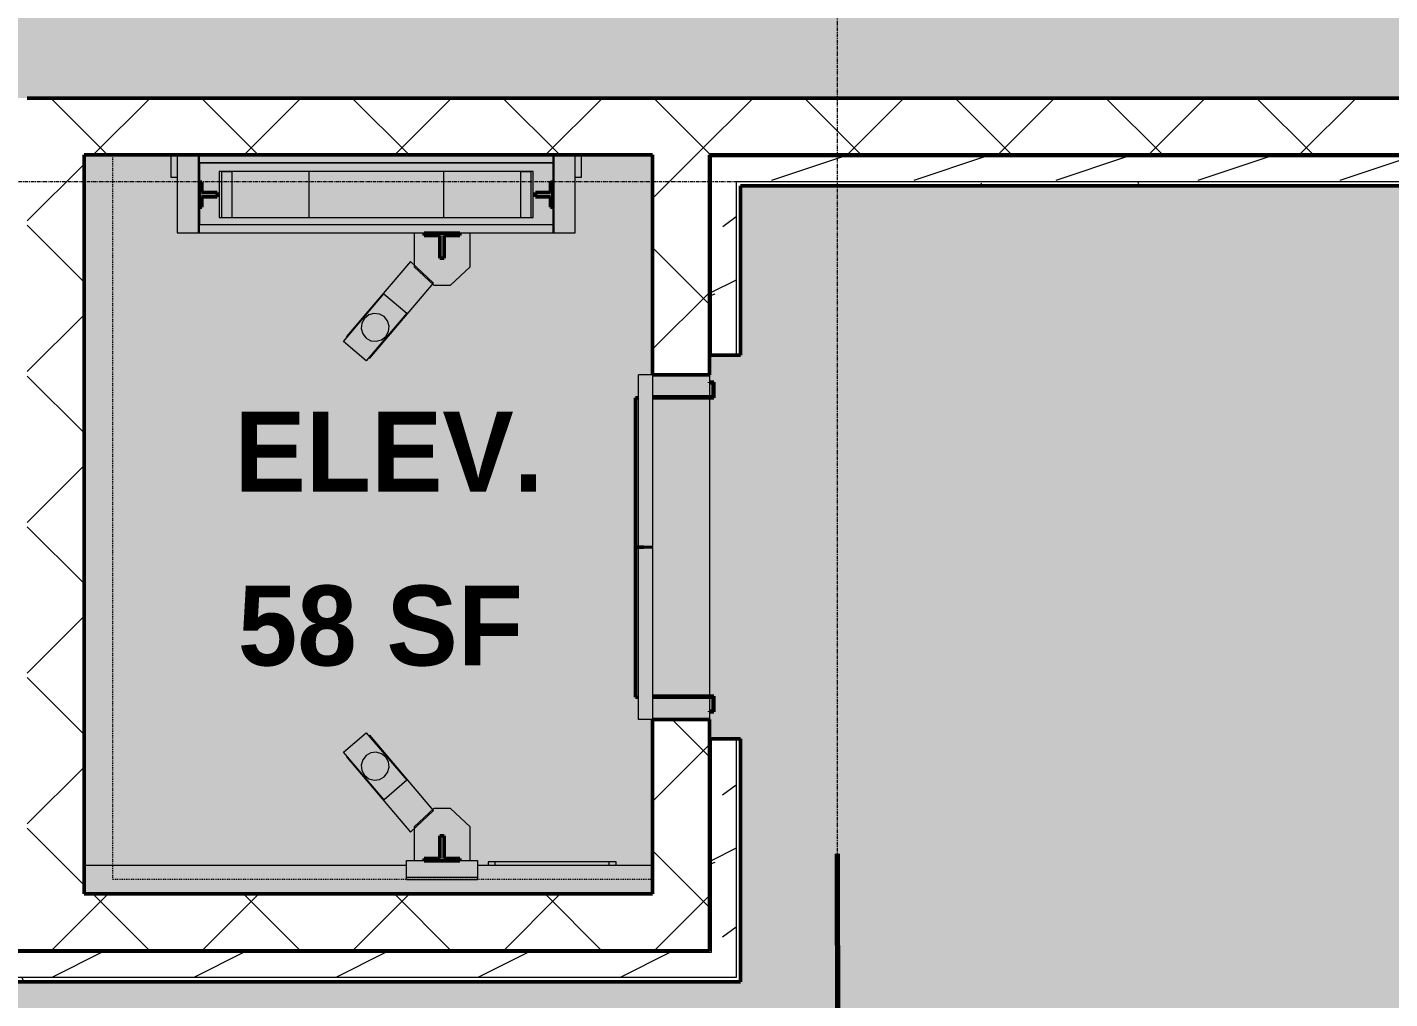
# Model space of a CAD drawing. Header units: inches. Extents: x -4294 to -464, y 9706 to 12475.
# Drawn here: x -3595.3 to -3403.6, y 11420.2 to 11556.9 of the extents above; entities that cross this region are included whole.
import ezdxf

# ---------------------------------------------------------------- set-up
doc = ezdxf.new("R2010")
doc.units = ezdxf.units.IN
doc.header["$MEASUREMENT"] = 0
doc.linetypes.add('Dash', pattern=[0.25, 0.125, -0.125])
doc.linetypes.add('Grid Line 1_2_', pattern=[0.875, 0.5, -0.125, 0.125, -0.125])
for name, color, linetype, lineweight in [('0-1', 7, 'Continuous', 5), ('0-3', 90, 'Continuous', 13), ('A-ANNO-DIMS', 211, 'Continuous', 9), ('A-ANNO-DIMS-120', 211, 'Continuous', 9), ('A-AREA', 32, 'Continuous', 70), ('A-AREA-IDEN', 2, 'Continuous', 9), ('A-FLOR-4', 90, 'Continuous', 13), ('A-GENM-1', 8, 'Continuous', 9), ('A-GENM-2', 7, 'Continuous', 9), ('A-GENM-3', 250, 'Continuous', 50), ('A-GENM-HDLN-1', 7, 'Dash', 9), ('A-WALL', 113, 'Continuous', 13), ('A-WALL-10', 113, 'Continuous', 50), ('A-WALL-3', 250, 'Continuous', 50), ('A-WALL-4', 90, 'Continuous', 13), ('A-WALL-8', 254, 'Continuous', 5), ('A-WALL-9', 113, 'Continuous', 5), ('A-WALL-PATT-4', 251, 'Continuous', 9), ('A-WALL-PATT-5', 111, 'Continuous', 9), ('G-IMPT', 8, 'Continuous', 9), ('G-IMPT-1', 1, 'Continuous', 9), ('Q-SPCQ-1', 7, 'Continuous', 9), ('Q-SPCQ-3', 37, 'Continuous', 9), ('S-GRID-1', 1, 'Grid Line 1_2_', 9)]:
    doc.layers.add(name, color=color, linetype=linetype, lineweight=lineweight)
doc.layers.add('A-AREA-PATT-2', color=7, linetype='Continuous', lineweight=9, transparency=1)
doc.layers.add('A-AREA-PATT-8', color=141, linetype='Continuous', lineweight=9, transparency=1)
doc.styles.add('Century Gothic', font='ufonts.com_century-gothic.ttf', dxfattribs={"height": 11.25})
doc.styles.add('Century Gothic_B', font='GOTHICB.TTF', dxfattribs={"height": 11.25})
doc.dimstyles.new('OD__1_8__Tol__', dxfattribs={"dimscale": 12, "dimtxt": 11.746893, "dimasz": 1.25, "dimexe": 0.9375, "dimexo": 0.625, "dimgap": 0.15625, "dimtad": 1, "dimdec": 3, "dimrnd": 0.125, "dimzin": 3, "dimdsep": 46, "dimlunit": 4, "dimtxsty": 'Century Gothic', "dimblk1": 'OBLIQUE', "dimblk2": 'OBLIQUE', "dimsah": 1, "dimcen": 0.09, "dimdle": 0.9375, "dimazin": 0, "dimtfac": 1, "dimtdec": 4, "dimtix": 1, "dimtmove": 0, "dimatfit": 3, "dimfxl": 1, "dimtvp": 1, "dimtfill": 1, "dimfrac": 2, "dimtolj": 1, "dimtzin": 0, "dimarcsym": 2})
pattern_1 = [(45, (0, 0), (-10.606602, 10.606602), []), (135, (0, 0), (-10.606602, -10.606602), [])]
pattern_2 = [(216.87, (7.997, 19.992), (59.9755286, 39.9843071), [9.996, -89.964]), (206.565, (19.992, 13.994), (-19.991807, -19.992219), [22.352, -22.352]), (198.435, (19.992, 3.998), (-39.983821, -19.991955), [12.644, -50.576])]
pattern_3 = [(0, (0, 0), (38.4, 9.6), [1.584, -27.216, 1.584, -27.216, -153.6]), (0, (0, 0), (38.4, 9.6), [-57.6, 1.584, -56.016, 1.584, -27.216, -67.2]), (0, (0, 0), (38.4, 9.6), [-144, 1.584, -17.616, 1.584, -46.416]), (120, (14.4, 4.8), (-27.513844, 28.4553755), [1.584, -27.216, 1.584, -27.216, -153.6]), (120, (14.4, 4.8), (-27.513844, 28.4553755), [-57.6, 1.584, -56.016, 1.584, -27.216, -67.2]), (120, (14.4, 4.8), (-27.513844, 28.4553755), [-144, 1.584, -17.616, 1.584, -46.416]), (240, (19.2, 24), (-10.886156, -38.0553755), [1.584, -27.216, 1.584, -27.216, -153.6]), (240, (19.2, 24), (-10.886156, -38.0553755), [-57.6, 1.584, -56.016, 1.584, -27.216, -67.2]), (240, (19.2, 24), (-10.886156, -38.0553755), [-144, 1.584, -17.616, 1.584, -46.416])]

# ---------------------------------------------------------------- blocks, each defined once
blk = doc.blocks.new('CTR - 1st Phase - Shell_rvt-1-FLOOR PLAN - 1ST FLOOR')
at = {"layer": 'A-FLOR-4'}
for p, q in [((-3499.32, 11508.05), (-3499.32, 11507.01)), ((-3499.32, 11506.89), (-3499.32, 11504.92)), ((-3499.32, 11504.8), (-3499.32, 11462.79)), ((-3499.32, 11462.68), (-3499.32, 11460.71)), ((-3499.32, 11460.59), (-3499.32, 11459.55)), ((-3541.95, 11438.99), (-3587.32, 11438.99)), ((-3507.32, 11438.99), (-3531.95, 11438.99))]:
    blk.add_line(p, q, dxfattribs=at)
at = {"layer": 'S-GRID-1'}
for p, q in [((-3481.32, 9836.18), (-3481.32, 12413.74)), ((-464.45, 11535.19), (-4232.19, 11535.19))]:
    blk.add_line(p, q, dxfattribs=at)
blk = doc.blocks.new('Elevator Door-Center - 48_ x 84_-2010369-FLOOR PLAN - 1ST FLOOR')
at = {"layer": 'Q-SPCQ-3'}
for points in [[(-4.03, -4.96), (-4.03, -4), (-28.15, -4), (-28.15, -6), (-4.03, -6)], [(20.35, -6), (20.35, -4), (-3.78, -4), (-3.78, -6)]]:
    blk.add_hatch(color=256, dxfattribs=at).paths.add_polyline_path(points, flags=0)
at = {"layer": 'Q-SPCQ-1'}
for p, q in [((-28.15, -4), (-4.03, -4)), ((-28.15, -4), (-28.15, -6)), ((-4.03, -6), (-4.03, -4)), ((-3.78, -4), (20.35, -4)), ((-3.78, -6), (-3.78, -4)), ((20.35, -4), (20.35, -6)), ((-4.03, -6), (-28.15, -6)), ((20.35, -6), (-3.78, -6))]:
    blk.add_line(p, q, dxfattribs=at)
blk = doc.blocks.new('Otis_G2S_06102019171910 - Duty_3000_Speed_150_Seismic_N_CwtLoc_L2_PitDepth_60_OpeningType_Front_CwtSafety_N_FRSAME_NPT-2125002-FLOOR PLAN - 1ST FLOOR')
at = {"layer": 'G-IMPT'}
h = blk.add_hatch(color=256, dxfattribs=at)
h.paths.add_polyline_path([(92.16, 63.73), (92.16, 14.06), (94.66, 14.06), (94.66, 14.37), (96.1, 14.37), (96.1, 16.5), (96.72, 16.5), (96.72, 14.37), (98.16, 14.37), (98.16, 14.06), (100.82, 14.06), (100.82, 63.73), (98.16, 63.73), (98.16, 63.43), (96.72, 63.43), (96.72, 61.3), (96.1, 61.3), (96.1, 63.43), (94.66, 63.43), (94.66, 63.73), (93.18, 63.73)], flags=0)
h.paths.add_polyline_path([(93.18, 25.14), (93.18, 60.99), (99.64, 60.99), (99.64, 16.8), (93.18, 16.8)], flags=0)
for points in [[(100.82, 63.73), (100.82, 14.06), (100.94, 14.06), (100.94, 63.73)], [(93.18, 48.39), (93.18, 29.39), (99.64, 29.39), (99.64, 48.39), (96.01, 48.39)], [(6.69, 34.07), (9.75, 30.81), (20.32, 39.81), (20.21, 39.92), (13.98, 34.59), (11.25, 37.78), (17.34, 42.99), (17.26, 43.07), (7.29, 34.59)], [(73.37, 39.81), (83.93, 30.81), (86.99, 34.07), (76.43, 43.07), (76.33, 42.97), (82.45, 37.8), (79.73, 34.6), (73.46, 39.91)], [(14, 39.2), (14.09, 38.44), (14.47, 37.77), (15.07, 37.29), (15.81, 37.08), (16.57, 37.18), (17.24, 37.55), (17.72, 38.15), (17.92, 38.89), (17.83, 39.66), (17.46, 40.33), (16.85, 40.8), (16.12, 41.01), (15.35, 40.92), (14.68, 40.54), (14.21, 39.94), (14.09, 39.52)], [(75.76, 38.88), (75.97, 38.14), (76.45, 37.54), (77.12, 37.17), (77.89, 37.09), (78.63, 37.3), (79.23, 37.78), (79.6, 38.45), (79.68, 39.21), (79.47, 39.95), (78.99, 40.55), (78.32, 40.92), (77.56, 41.01), (76.82, 40.8), (76.22, 40.32), (75.85, 39.65), (75.77, 38.92)], [(2.69, 32.13), (2.97, 32.13), (2.97, 29.94), (6.16, 29.94), (6.16, 29.31), (2.97, 29.31), (2.97, 27.13), (2.69, 27.13), (2.69, 25.69), (7.44, 25.69), (10, 28.45), (9.99, 30.81), (9.89, 30.93), (9.75, 30.81), (7.17, 33.56), (2.69, 33.56)]]:
    blk.add_hatch(color=256, dxfattribs=at).paths.add_polyline_path(points, flags=0)
h = blk.add_hatch(color=256, dxfattribs=at)
h.paths.add_polyline_path([(93.18, 60.99), (93.18, 16.8), (99.64, 16.8), (99.64, 60.99), (96.01, 60.99)], flags=0)
h.paths.add_polyline_path([(93.18, 29.39), (93.18, 48.39), (99.64, 48.39), (99.64, 29.39), (96.01, 29.39)], flags=0)
h = blk.add_hatch(color=256, dxfattribs=at)
h.paths.add_polyline_path([(11.25, 37.78), (13.98, 34.59), (20.68, 40.32), (17.92, 43.49), (12.97, 39.25)], flags=0)
h.paths.add_polyline_path([(14, 39.2), (14.21, 39.94), (14.68, 40.54), (15.35, 40.92), (16.12, 41.01), (16.85, 40.8), (17.46, 40.33), (17.83, 39.66), (17.92, 38.89), (17.72, 38.15), (17.24, 37.55), (16.57, 37.18), (15.81, 37.08), (15.07, 37.29), (14.47, 37.77), (14.09, 38.44)], flags=0)
h = blk.add_hatch(color=256, dxfattribs=at)
h.paths.add_polyline_path([(73, 40.29), (79.73, 34.6), (82.45, 37.8), (75.71, 43.5), (75.25, 42.95)], flags=0)
h.paths.add_polyline_path([(75.76, 38.88), (75.85, 39.65), (76.22, 40.32), (76.82, 40.8), (77.56, 41.01), (78.32, 40.92), (78.99, 40.55), (79.47, 39.95), (79.68, 39.21), (79.6, 38.45), (79.23, 37.78), (78.63, 37.3), (77.89, 37.09), (77.12, 37.17), (76.45, 37.54), (75.97, 38.14)], flags=0)
h = blk.add_hatch(color=256, dxfattribs=at)
h.paths.add_polyline_path([(83.68, 30.8), (83.68, 28.45), (86.24, 25.69), (90.99, 25.69), (90.96, 33.56), (86.51, 33.56), (83.93, 30.81), (83.8, 30.93), (83.69, 30.81)], flags=0)
h.paths.add_polyline_path([(87.46, 29.94), (90.65, 29.94), (90.65, 32.13), (90.96, 32.13), (90.96, 27.13), (90.65, 27.13), (90.65, 29.31), (87.46, 29.31)], flags=0)
at = {"layer": 'G-IMPT-1'}
for p, q in [((92.16, 63.73), (94.66, 63.73)), ((98.16, 63.73), (100.82, 63.73)), ((100.82, 63.73), (100.94, 63.73)), ((100.82, 14.06), (100.82, 63.73)), ((100.94, 63.73), (100.94, 14.06)), ((93.18, 60.99), (93.18, 16.8)), ((99.64, 60.99), (93.18, 60.99)), ((93.19, 60.68), (93.19, 59.18)), ((99.63, 60.68), (93.19, 60.68)), ((99.63, 59.18), (99.63, 60.68)), ((99.64, 16.8), (99.64, 60.99)), ((93.19, 59.18), (99.63, 59.18)), ((93.18, 48.39), (93.18, 29.39)), ((99.64, 48.39), (93.18, 48.39)), ((99.64, 29.39), (99.64, 48.39)), ((17.26, 43.07), (6.69, 34.07)), ((11.25, 37.78), (17.95, 43.51)), ((17.34, 42.99), (17.26, 43.07)), ((17.95, 43.51), (20.68, 40.32)), ((73, 40.29), (75.71, 43.5)), ((75.71, 43.5), (82.45, 37.8)), ((76.43, 43.07), (76.33, 42.97)), ((86.99, 34.07), (76.43, 43.07)), ((20.68, 40.32), (13.98, 34.59)), ((14.68, 40.54), (14.21, 39.94)), ((15.35, 40.92), (14.68, 40.54)), ((16.12, 41.01), (15.35, 40.92)), ((16.85, 40.8), (16.12, 41.01)), ((17.46, 40.33), (16.85, 40.8)), ((17.83, 39.66), (17.46, 40.33)), ((79.73, 34.6), (73, 40.29)), ((76.22, 40.32), (75.85, 39.65)), ((76.82, 40.8), (76.22, 40.32)), ((77.56, 41.01), (76.82, 40.8)), ((78.32, 40.92), (77.56, 41.01)), ((78.99, 40.55), (78.32, 40.92)), ((79.47, 39.95), (78.99, 40.55)), ((9.75, 30.81), (20.32, 39.81)), ((14.21, 39.94), (14, 39.2)), ((14, 39.2), (14.09, 38.44)), ((14.09, 38.44), (14.47, 37.77)), ((17.72, 38.15), (17.92, 38.89)), ((17.92, 38.89), (17.83, 39.66)), ((20.32, 39.81), (20.21, 39.92)), ((73.46, 39.91), (73.37, 39.81)), ((73.37, 39.81), (83.93, 30.81)), ((75.85, 39.65), (75.76, 38.88)), ((75.76, 38.88), (75.97, 38.14)), ((79.23, 37.78), (79.6, 38.45)), ((79.68, 39.21), (79.47, 39.95)), ((79.6, 38.45), (79.68, 39.21)), ((13.98, 34.59), (11.25, 37.78)), ((14.47, 37.77), (15.07, 37.29)), ((15.07, 37.29), (15.81, 37.08)), ((15.81, 37.08), (16.57, 37.18)), ((16.57, 37.18), (17.24, 37.55)), ((17.24, 37.55), (17.72, 38.15)), ((75.97, 38.14), (76.45, 37.54)), ((76.45, 37.54), (77.12, 37.17)), ((77.12, 37.17), (77.89, 37.09)), ((77.89, 37.09), (78.63, 37.3)), ((78.63, 37.3), (79.23, 37.78)), ((82.45, 37.8), (79.73, 34.6)), ((7.44, 33.56), (2.69, 33.56)), ((2.69, 33.56), (2.69, 32.13)), ((6.69, 34.07), (9.75, 30.81)), ((10, 30.8), (7.44, 33.56)), ((86.24, 33.56), (83.68, 30.8)), ((83.93, 30.81), (86.99, 34.07)), ((90.99, 33.56), (86.24, 33.56)), ((90.99, 25.69), (90.99, 33.56)), ((10, 28.45), (10, 30.8)), ((83.68, 30.8), (83.68, 28.45)), ((93.18, 29.39), (99.64, 29.39)), ((2.69, 27.13), (2.69, 25.69)), ((7.44, 25.69), (10, 28.45)), ((83.68, 28.45), (86.24, 25.69)), ((2.69, 25.69), (7.44, 25.69)), ((86.24, 25.69), (90.99, 25.69)), ((93.19, 18.61), (93.19, 17.11)), ((99.63, 18.61), (93.19, 18.61)), ((99.63, 17.11), (99.63, 18.61)), ((93.18, 16.8), (99.64, 16.8)), ((93.19, 17.11), (99.63, 17.11))]:
    blk.add_line(p, q, dxfattribs=at)
blk = doc.blocks.new('Otis_G2S_06102019171910 - Otis_G2S_06102019171910-2044336-FLOOR PLAN - 1ST FLOOR')
at = {"layer": 'A-GENM-1'}
h = blk.add_hatch(color=256, dxfattribs=at)
h.paths.add_polyline_path([(98.85, 66.89), (102, 66.89), (102, 67.78), (98.85, 67.78)], flags=0)
h.paths.add_polyline_path([(98.85, 10.91), (98.85, 10.02), (102, 10.02), (102, 10.91), (99.64, 10.91)], flags=0)
h = blk.add_hatch(color=256, dxfattribs=at)
h.paths.add_polyline_path([(91.02, 13.86), (91.02, 10.91), (102, 10.91), (102, 13.86), (92.16, 13.86)], flags=0)
h.paths.add_polyline_path([(91.02, 63.94), (102, 63.94), (102, 66.89), (91.02, 66.89)], flags=0)
h = blk.add_hatch(color=256, dxfattribs=at)
h.paths.add_polyline_path([(91.02, 63.74), (102, 63.74), (102, 63.94), (91.02, 63.94)], flags=0)
h.paths.add_polyline_path([(91.02, 13.86), (102, 13.86), (102, 14.06), (91.02, 14.06)], flags=0)
for points in [[(91.02, 63.74), (91.02, 14.06), (92.16, 14.06), (92.16, 63.74)], [(0, 24.63), (0.37, 24.63), (0.37, 34.63), (0, 34.63), (0, 25.14)], [(0.37, 25.14), (0.37, 24.63), (2.68, 24.63), (2.66, 34.63), (0.37, 34.63)], [(2, 6.14), (2.49, 6.14), (2.49, 22.14), (2, 22.14)], [(25.69, 2), (46.69, 2), (46.69, 1.25), (46.81, 1.25), (46.81, 2.41), (25.69, 2.41)], [(46.81, 2), (46.81, 1.25), (46.94, 1.25), (46.94, 2), (67.81, 2), (67.81, 2.41), (46.81, 2.41)], [(46.69, 0), (46.94, 0), (46.94, 0.96), (46.69, 0.96)]]:
    blk.add_hatch(color=256, dxfattribs=at).paths.add_polyline_path(points, flags=0)
h = blk.add_hatch(color=256, dxfattribs=at)
h.paths.add_polyline_path([(94.66, 63.73), (94.66, 63.43), (96.1, 63.43), (96.1, 61.3), (96.72, 61.3), (96.72, 63.43), (98.16, 63.43), (98.16, 63.74), (94.66, 63.74)], flags=0)
h.paths.add_polyline_path([(94.66, 14.06), (98.16, 14.06), (98.16, 14.37), (96.72, 14.37), (96.72, 16.5), (96.1, 16.5), (96.1, 14.37), (94.66, 14.37), (94.66, 14.06)], flags=0)
h = blk.add_hatch(color=256, dxfattribs=at)
h.paths.add_polyline_path([(2.66, 27.13), (2.97, 27.13), (2.97, 29.31), (6.16, 29.31), (6.16, 29.94), (2.97, 29.94), (2.97, 32.13), (2.66, 32.13)], flags=0)
h.paths.add_polyline_path([(87.46, 29.31), (90.65, 29.31), (90.65, 27.13), (90.96, 27.13), (90.96, 32.13), (90.65, 32.13), (90.65, 29.94), (87.46, 29.94)], flags=0)
h = blk.add_hatch(color=256, dxfattribs=at)
h.paths.add_polyline_path([(2, 5.14), (2.49, 5.14), (2.49, 6.14), (2, 6.14), (2, 5.9)], flags=0)
h.paths.add_polyline_path([(2, 23.14), (2, 22.14), (2.49, 22.14), (2.49, 23.14)], flags=0)
h = blk.add_hatch(color=256, dxfattribs=at)
h.paths.add_polyline_path([(23.6, -8), (23.6, -8.64), (25.81, -8.64), (25.81, 0), (25.69, 0), (25.69, -8.52), (23.73, -8.52), (23.73, -8)], flags=0)
h.paths.add_polyline_path([(67.81, -8.64), (70.02, -8.64), (70.02, -8), (69.9, -8), (69.9, -8.52), (67.94, -8.52), (67.94, 0), (67.81, 0), (67.81, -8.42)], flags=0)
at = {"layer": 'A-GENM-2'}
for p, q in [((102, 67.78), (98.85, 67.78)), ((98.85, 67.78), (98.85, 66.89)), ((102, 66.89), (91.02, 66.89)), ((91.02, 66.89), (91.02, 63.94)), ((102, 63.94), (91.02, 63.94)), ((91.02, 63.94), (91.02, 63.74)), ((91.02, 63.74), (91.02, 14.06)), ((91.02, 63.74), (102, 63.74)), ((92.16, 14.06), (92.16, 63.74)), ((0, 34.63), (0.37, 34.63)), ((0, 34.63), (0, 24.63)), ((0.37, 34.63), (2.68, 34.63)), ((0.37, 34.63), (0.37, 24.63)), ((2.68, 34.63), (2.68, 32.13)), ((2.68, 27.13), (2.68, 24.63)), ((0.37, 24.63), (0, 24.63)), ((2.68, 24.63), (0.37, 24.63)), ((2.49, 23.14), (2, 23.14)), ((2.49, 22.14), (2.49, 23.14)), ((2, 22.14), (2.49, 22.14)), ((2.49, 6.14), (2.49, 22.14)), ((91.02, 14.06), (91.02, 13.86)), ((94.66, 14.06), (91.02, 14.06)), ((91.02, 13.86), (102, 13.86)), ((91.02, 13.86), (91.02, 10.91)), ((102, 14.06), (98.16, 14.06)), ((91.02, 10.91), (102, 10.91)), ((98.85, 10.91), (98.85, 10.02)), ((98.85, 10.02), (102, 10.02)), ((2.49, 6.14), (2, 6.14)), ((2.49, 5.14), (2.49, 6.14)), ((2, 5.14), (2.49, 5.14)), ((46.94, 0.96), (46.69, 0.96))]:
    blk.add_line(p, q, dxfattribs=at)
at = {"layer": 'A-GENM-3'}
for p, q in [((98.16, 63.74), (94.66, 63.74)), ((94.66, 63.74), (94.66, 63.43)), ((94.66, 63.43), (96.1, 63.43)), ((96.1, 63.43), (96.1, 61.3)), ((96.72, 61.3), (96.72, 63.43)), ((96.72, 63.43), (98.16, 63.43)), ((98.16, 63.43), (98.16, 63.74)), ((96.1, 61.3), (96.72, 61.3)), ((2.97, 32.13), (2.66, 32.13)), ((2.66, 32.13), (2.66, 27.13)), ((2.97, 29.94), (2.97, 32.13)), ((90.96, 32.13), (90.65, 32.13)), ((90.65, 32.13), (90.65, 29.94)), ((90.96, 27.13), (90.96, 32.13)), ((6.16, 29.94), (2.97, 29.94)), ((2.97, 27.13), (2.97, 29.31)), ((2.97, 29.31), (6.16, 29.31)), ((6.16, 29.31), (6.16, 29.94)), ((90.65, 29.94), (87.46, 29.94)), ((87.46, 29.94), (87.46, 29.31)), ((87.46, 29.31), (90.65, 29.31)), ((90.65, 29.31), (90.65, 27.13)), ((2.66, 27.13), (2.97, 27.13)), ((90.65, 27.13), (90.96, 27.13)), ((96.72, 16.5), (96.1, 16.5)), ((96.1, 16.5), (96.1, 14.37)), ((96.72, 14.37), (96.72, 16.5)), ((96.1, 14.37), (94.66, 14.37)), ((94.66, 14.37), (94.66, 14.06)), ((94.66, 14.06), (98.16, 14.06)), ((98.16, 14.37), (96.72, 14.37)), ((98.16, 14.06), (98.16, 14.37)), ((46.81, 2.41), (25.69, 2.41)), ((25.69, 2.41), (25.69, 2)), ((67.81, 2.41), (46.81, 2.41)), ((46.81, 2.41), (46.81, 1.25)), ((46.81, 1.25), (46.81, 2.41)), ((67.81, 2), (67.81, 2.41)), ((46.69, 1.25), (46.81, 1.25)), ((46.81, 1.25), (46.94, 1.25)), ((25.69, 0), (25.69, -8.52)), ((25.81, -8.64), (25.81, 0)), ((67.81, 0), (67.81, -8.64)), ((67.94, -8.52), (67.94, 0)), ((23.73, -8), (23.6, -8)), ((23.6, -8), (23.6, -8.64)), ((23.6, -8.64), (25.81, -8.64)), ((23.73, -8.52), (23.73, -8)), ((25.69, -8.52), (23.73, -8.52)), ((67.81, -8.64), (70.02, -8.64)), ((69.9, -8.52), (67.94, -8.52)), ((70.02, -8), (69.9, -8)), ((69.9, -8), (69.9, -8.52)), ((70.02, -8.64), (70.02, -8))]:
    blk.add_line(p, q, dxfattribs=at)
at = {"layer": 'A-GENM-HDLN-1'}
for p, q in [((0, 0), (0, 75.98)), ((0, 75.98), (102, 75.98)), ((102, 75.98), (102, 0)), ((102, 0), (0, 0))]:
    blk.add_line(p, q, dxfattribs=at)
blk.add_blockref('Otis_G2S_06102019171910 - Duty_3000_Speed_150_Seismic_N_CwtLoc_L2_PitDepth_60_OpeningType_Front_CwtSafety_N_FRSAME_NPT-2125002-FLOOR PLAN - 1ST FLOOR', (0, 0))
blk = doc.blocks.new('CTR - 1st Phase -Stairs _ Elevators_rvt-1-FLOOR PLAN - 1ST FLOOR')
at = {"layer": 'A-AREA-PATT-2'}
h = blk.add_hatch(color=256, dxfattribs=at)
h.paths.add_polyline_path([(-3587.32, 11438.99), (-3541.95, 11438.99), (-3541.91, 11439.67), (-3540.88, 11439.68), (-3540.88, 11444.16), (-3541.4, 11443.68), (-3550.4, 11454.24), (-3550.31, 11454.33), (-3550.83, 11454.94), (-3547.64, 11457.67), (-3547.24, 11457.2), (-3547.14, 11457.3), (-3538.25, 11446.88), (-3538.12, 11446.99), (-3535.77, 11446.99), (-3533.01, 11444.43), (-3533.01, 11439.68), (-3531.95, 11439.67), (-3531.95, 11438.99), (-3530.47, 11438.99), (-3530.47, 11439.48), (-3512.47, 11439.48), (-3512.47, 11438.99), (-3507.32, 11438.99), (-3507.32, 11459.55), (-3509.32, 11459.55), (-3509.32, 11462.68), (-3509.73, 11462.68), (-3509.73, 11504.8), (-3509.32, 11504.8), (-3509.32, 11508.05), (-3507.32, 11508.05), (-3507.32, 11538.99), (-3517.35, 11538.99), (-3517.35, 11535.84), (-3518.23, 11535.84), (-3518.23, 11528.01), (-3574.22, 11528.01), (-3574.22, 11535.84), (-3575.1, 11535.84), (-3575.1, 11538.99), (-3587.32, 11538.99), (-3587.32, 11449.96)], flags=0)
h.paths.add_polyline_path([(-3508.28, 11483.68), (-3508.28, 11483.93), (-3508.57, 11483.93), (-3508.57, 11483.68)], flags=0)
h.paths.add_polyline_path([(-3547.61, 11509.99), (-3550.82, 11512.7), (-3550.3, 11513.32), (-3550.4, 11513.42), (-3541.4, 11523.98), (-3540.88, 11523.5), (-3540.88, 11527.98), (-3533.01, 11527.98), (-3533.01, 11523.23), (-3535.77, 11520.67), (-3538.14, 11520.68), (-3538.25, 11520.79), (-3547.14, 11510.36), (-3547.23, 11510.45), (-3547.3, 11510.36)], flags=0)
h.paths.add_polyline_path([(-3571.07, 11529.15), (-3571.06, 11529.15), (-3571.06, 11537.93), (-3521.38, 11537.93), (-3521.38, 11538.99), (-3571.07, 11538.99), (-3571.07, 11530.17)], flags=0)
blk.add_hatch(color=256, dxfattribs=at).paths.add_polyline_path([(-3577.69, 11434.99), (-3507.32, 11434.99), (-3507.32, 11438.99), (-3531.95, 11438.99), (-3531.95, 11436.99), (-3541.95, 11436.99), (-3541.95, 11438.99), (-3587.32, 11438.99), (-3587.32, 11434.99), (-3586.91, 11434.99)], flags=0)
at = {"layer": 'A-WALL-8'}
h = blk.add_hatch(color=256, dxfattribs=at)
h.paths.add_polyline_path([(-3501.93, 11459.55), (-3499.32, 11459.55), (-3499.32, 11462.68), (-3507.32, 11462.68), (-3507.32, 11459.55), (-3504.9, 11459.55)], flags=0)
h.paths.add_polyline_path([(-3499.32, 11462.8), (-3499.32, 11504.8), (-3507.32, 11504.8), (-3507.32, 11462.8), (-3504.9, 11462.8)], flags=0)
h.paths.add_polyline_path([(-3507.32, 11504.93), (-3499.32, 11504.93), (-3499.32, 11508.05), (-3507.32, 11508.05), (-3507.32, 11505.76)], flags=0)
at = {"layer": 'A-WALL-PATT-4'}
h = blk.add_hatch(dxfattribs=at)
h.set_pattern_fill('FP_22', color=256, style=0, pattern_type=2)
h.set_pattern_definition(pattern_1)
h.paths.add_polyline_path([(-3587.32, 11426.99), (-3587.32, 11546.99), (-3595.32, 11546.99), (-3595.32, 11426.99)], flags=0)
h = blk.add_hatch(dxfattribs=at)
h.set_pattern_fill('FP_22', color=256, style=0, pattern_type=2)
h.set_pattern_definition(pattern_1)
h.paths.add_polyline_path([(-3507.32, 11538.99), (-3503.32, 11538.99), (-3503.32, 11546.99), (-3587.32, 11546.99), (-3587.32, 11538.99), (-3532.47, 11538.99)], flags=0)
h = blk.add_hatch(dxfattribs=at)
h.set_pattern_fill('FP_22', color=256, style=0, pattern_type=2)
h.set_pattern_definition(pattern_1)
h.paths.add_polyline_path([(-3503.32, 11538.99), (-3204.37, 11538.99), (-3204.37, 11546.99), (-3503.32, 11546.99), (-3503.32, 11542.99)], flags=0)
h = blk.add_hatch(dxfattribs=at)
h.set_pattern_fill('FP_22', color=256, style=0, pattern_type=2)
h.set_pattern_definition(pattern_1)
h.paths.add_polyline_path([(-3504.9, 11426.99), (-3499.32, 11426.99), (-3499.32, 11459.55), (-3507.32, 11459.55), (-3507.32, 11426.99)], flags=0)
h.paths.add_polyline_path([(-3499.32, 11508.05), (-3499.32, 11538.99), (-3507.32, 11538.99), (-3507.32, 11508.05), (-3504.9, 11508.05)], flags=0)
h = blk.add_hatch(dxfattribs=at)
h.set_pattern_fill('FP_22', color=256, style=0, pattern_type=2)
h.set_pattern_definition(pattern_1)
h.paths.add_polyline_path([(-3516.97, 11426.99), (-3507.32, 11426.99), (-3507.32, 11434.99), (-3587.32, 11434.99), (-3587.32, 11426.99), (-3532.47, 11426.99)], flags=0)
at = {"layer": 'A-WALL-3'}
for p, q in [((-3587.32, 11546.99), (-3595.32, 11546.99)), ((-3503.32, 11546.99), (-3587.32, 11546.99)), ((-3212.37, 11546.99), (-3503.32, 11546.99)), ((-3587.32, 11434.99), (-3587.32, 11538.99)), ((-3587.32, 11538.99), (-3507.32, 11538.99)), ((-3507.32, 11538.99), (-3507.32, 11508.05)), ((-3499.32, 11538.99), (-3204.37, 11538.99)), ((-3499.32, 11508.05), (-3499.32, 11538.99)), ((-3507.32, 11508.05), (-3499.32, 11508.05)), ((-3499.32, 11459.55), (-3507.32, 11459.55)), ((-3507.32, 11459.55), (-3507.32, 11434.99)), ((-3499.32, 11426.99), (-3499.32, 11459.55)), ((-3507.32, 11434.99), (-3587.32, 11434.99)), ((-3607, 11426.99), (-3595.32, 11426.99)), ((-3595.32, 11426.99), (-3587.32, 11426.99)), ((-3587.32, 11426.99), (-3507.32, 11426.99)), ((-3507.32, 11426.99), (-3499.32, 11426.99))]:
    blk.add_line(p, q, dxfattribs=at)
at = {"layer": 'A-WALL-4'}
for p, q in [((-3499.32, 11508.05), (-3499.32, 11507.01)), ((-3499.32, 11506.89), (-3499.32, 11504.92)), ((-3499.32, 11504.8), (-3499.32, 11462.79)), ((-3507.32, 11483.68), (-3507.32, 11483.93)), ((-3499.32, 11462.68), (-3499.32, 11460.71)), ((-3499.32, 11460.59), (-3499.32, 11459.55))]:
    blk.add_line(p, q, dxfattribs=at)
at = {"layer": '0-3'}
for name, p, rotation in [('Otis_G2S_06102019171910 - Otis_G2S_06102019171910-2044336-FLOOR PLAN - 1ST FLOOR', (-3507.32, 11436.99), 90.0000000000184), ('Elevator Door-Center - 48_ x 84_-2010369-FLOOR PLAN - 1ST FLOOR', (-3503.32, 11479.9), 270.0000000000186)]:
    blk.add_blockref(name, p, dxfattribs=dict(at, rotation=rotation))
blk = doc.blocks.new('DIMBLOCK16-FLOOR PLAN - 1ST FLOOR')
at = {"layer": 'A-ANNO-DIMS-120'}
for p, q in [((-3828.32, 11545.4), (-3828.32, 10269.06)), ((-3828.32, 10280.31), (-3828.32, 11545.4)), ((-3338.72, 10283.41), (-3338.72, 10269.06)), ((-3338.72, 10280.31), (-3338.72, 10283.41)), ((-3839.57, 10280.31), (-3338.72, 10280.31))]:
    blk.add_line(p, q, dxfattribs=at)
at = {"layer": 'A-ANNO-DIMS-120', "lineweight": 50}
for p, q in [((-3828.32, 10280.31), (-3820.82, 10287.81)), ((-3338.72, 10280.31), (-3331.22, 10287.81)), ((-3828.32, 10280.31), (-3835.82, 10272.81)), ((-3338.72, 10280.31), (-3346.22, 10272.81))]:
    blk.add_line(p, q, dxfattribs=at)
at = {"layer": 'A-ANNO-DIMS-120', "color": 0, "insert": (-3621.93, 10296.6), "char_height": 11.25, "width": 92.1851, "attachment_point": 1, "line_spacing_factor": 0.984502, "style": 'Century Gothic', "bg_fill": 3, "box_fill_scale": 1.25, "bg_fill_color": 256, "bg_fill_true_color": 13158600, "bg_fill_transparency": 0}
blk.add_mtext('40\' - 9 5/8"', dxfattribs=at)
blk = doc.blocks.new('_Oblique')
at = {"color": 0, "linetype": 'ByBlock', "lineweight": -2}
blk.add_line((-0.5, -0.5), (0.5, 0.5), dxfattribs=at)

msp = doc.modelspace()

# ---------------------------------------------------------------- hatches: boundary and pattern name
at = {"layer": 'A-AREA-PATT-2'}
h = msp.add_hatch(color=256, dxfattribs=at)
h.paths.add_polyline_path([(-3521.2888, 11244.3894), (-3480.979, 11244.3894), (-3481.029, 11272.841), (-3484.2278, 11270.5561), (-3485.2498, 11270.1666), (-3486.3361, 11270.0396), (-3487.4203, 11270.1829), (-3499.01, 11275.8356), (-3500.2182, 11274.6653), (-3501.0632, 11275.5103), (-3500.2182, 11276.4249), (-3512.1623, 11282.2798), (-3512.4295, 11282.6361), (-3512.5048, 11283.075), (-3512.3718, 11283.5), (-3509.4387, 11288.0238), (-3506.1962, 11292.3313), (-3502.4977, 11296.5635), (-3498.8477, 11300.2135), (-3494.7778, 11303.7496), (-3490.4704, 11306.9922), (-3485.7419, 11310.017), (-3485.5215, 11310.0583), (-3484.983, 11309.9252), (-3484.7263, 11309.7157), (-3484.6049, 11309.5272), (-3481.0807, 11302.3015), (-3481.3237, 11440.6249), (-3494.9487, 11440.6249), (-3494.9487, 11422.6144), (-3606.9987, 11422.6144), (-3606.9987, 11426.9894), (-3608.9987, 11426.9894), (-3608.9987, 11391.9894), (-3610.7487, 11391.9894), (-3610.7487, 11426.9894), (-3646.9987, 11426.9894), (-3646.9987, 11422.6144), (-3725.7237, 11422.6144), (-3725.7237, 11394.3597), (-3727.7237, 11394.3597), (-3727.7237, 11357.9613), (-3725.7237, 11357.9613), (-3725.7237, 11280.1644), (-3677.3237, 11280.1644), (-3677.3237, 11278.1644), (-3641.3237, 11278.1644), (-3641.3237, 11280.1644), (-3633.3237, 11280.1644), (-3633.3237, 11244.3894), (-3563.1208, 11244.3894), (-3563.1208, 11244.5986), (-3565.4013, 11244.7305), (-3567.2694, 11244.9193), (-3569.7975, 11245.3252), (-3570.7076, 11245.592), (-3571.3941, 11245.9832), (-3571.9129, 11246.4919), (-3572.3196, 11247.1112), (-3573.0182, 11248.6534), (-3574.6811, 11252.8335), (-3576.7424, 11258.3696), (-3579.6687, 11266.6205), (-3581.9232, 11273.1325), (-3581.9232, 11273.5753), (-3581.8793, 11273.7533), (-3581.5945, 11274.1426), (-3581.3155, 11274.3068), (-3580.731, 11274.4335), (-3575.6653, 11275.3724), (-3574.0207, 11275.65), (-3570.8015, 11276.1126), (-3567.6589, 11276.4856), (-3564.5704, 11276.7767), (-3560.0305, 11277.0678), (-3558.4657, 11277.1456), (-3552.3075, 11277.2825), (-3545.9157, 11277.2508), (-3539.1832, 11277.1002), (-3532.4263, 11276.8008), (-3529.1854, 11276.577), (-3526.1143, 11276.2941), (-3523.2718, 11275.9447), (-3520.168, 11275.3962), (-3518.3899, 11274.9785), (-3516.2882, 11274.3436), (-3515.9646, 11274.2047), (-3515.8049, 11274.0769), (-3515.6022, 11273.7533), (-3515.5411, 11273.3544), (-3515.5583, 11273.1325), (-3519.5789, 11261.601), (-3521.8162, 11255.4393), (-3523.6851, 11250.5667), (-3524.8118, 11247.834), (-3525.162, 11247.1112), (-3525.5686, 11246.4919), (-3526.0874, 11245.9832), (-3526.774, 11245.592), (-3527.684, 11245.3252), (-3528.7492, 11245.1293), (-3530.2121, 11244.9193), (-3532.466, 11244.7082), (-3534.3607, 11244.5986), (-3534.3607, 11244.3894), (-3521.8162, 11244.3894)], flags=0)
h.paths.add_polyline_path([(-3561.5135, 11244.3894), (-3535.5618, 11244.3894), (-3535.5618, 11244.5986), (-3561.9197, 11244.5986), (-3561.9197, 11244.3894), (-3561.5956, 11244.3894)], flags=0)
h.paths.add_polyline_path([(-3611.1455, 11270.0396), (-3612.2744, 11270.1829), (-3613.2537, 11270.5561), (-3616.6751, 11273.0011), (-3619.0243, 11275.0417), (-3619.5246, 11274.6653), (-3620.3696, 11275.5103), (-3619.9967, 11276.0061), (-3622.2792, 11278.6177), (-3624.2833, 11281.4485), (-3624.6998, 11282.2657), (-3624.9389, 11283.1513), (-3624.9904, 11284.067), (-3624.8521, 11284.9738), (-3619.1994, 11296.5635), (-3620.3697, 11297.7717), (-3619.5247, 11298.6167), (-3618.6101, 11297.7717), (-3612.7552, 11309.7157), (-3612.3989, 11309.9829), (-3611.96, 11310.0583), (-3611.535, 11309.9252), (-3607.0112, 11306.9922), (-3602.7037, 11303.7496), (-3598.4715, 11300.0512), (-3594.8215, 11296.4012), (-3591.2854, 11292.3313), (-3588.0428, 11288.0238), (-3585.018, 11283.2954), (-3584.9767, 11283.075), (-3585.1098, 11282.5365), (-3585.3193, 11282.2798), (-3585.5078, 11282.1584), (-3597.2633, 11276.3828), (-3596.4183, 11275.5103), (-3597.291, 11274.6922), (-3598.4715, 11275.8356), (-3610.0612, 11270.1829)], flags=0)
h.paths.add_polyline_path([(-3548.7408, 11293.7057), (-3553.5457, 11293.7678), (-3558.3474, 11293.9542), (-3561.8533, 11294.3805), (-3565.2668, 11295.287), (-3566.1259, 11295.7342), (-3566.8525, 11296.3746), (-3567.4042, 11297.1706), (-3567.7487, 11298.0759), (-3567.8658, 11299.0373), (-3567.8658, 11315.9179), (-3567.7487, 11316.8793), (-3567.4042, 11317.7846), (-3566.8525, 11318.5806), (-3566.1259, 11319.221), (-3565.2668, 11319.6682), (-3561.8533, 11320.5747), (-3558.3474, 11321.001), (-3553.5457, 11321.1874), (-3548.7408, 11321.2495), (-3543.9301, 11321.1872), (-3539.1227, 11321.0004), (-3535.6175, 11320.574), (-3532.2049, 11319.6677), (-3531.3457, 11319.2206), (-3530.6189, 11318.5803), (-3530.0672, 11317.7842), (-3529.7227, 11316.879), (-3529.6057, 11315.9175), (-3529.6116, 11298.9894), (-3529.7227, 11298.0762), (-3530.0672, 11297.171), (-3530.6189, 11296.3749), (-3531.3457, 11295.7346), (-3532.2049, 11295.2875), (-3535.6175, 11294.3812), (-3539.1227, 11293.9548), (-3543.9301, 11293.768)], flags=0)
at = {"layer": 'A-AREA-PATT-8'}
h = msp.add_hatch(color=256, dxfattribs=at)
h.paths.add_polyline_path([(-3473.3487, 11241.3894), (-3407.8605, 11241.3894), (-3407.8605, 11277.2894), (-3408.9237, 11277.2894), (-3408.9237, 11285.9144), (-3400.2987, 11285.9144), (-3400.2987, 11285.2894), (-3371.8737, 11285.2894), (-3371.8737, 11286.3048), (-3369.8737, 11286.3048), (-3369.8737, 11322.3048), (-3371.8737, 11322.3048), (-3371.8737, 11473.7894), (-3140.1237, 11473.7894), (-3140.1237, 11474.7894), (-3139.1237, 11474.7894), (-3139.1237, 11476.7894), (-3137.1237, 11476.7894), (-3137.1237, 11513.1878), (-3139.1237, 11513.1878), (-3139.1237, 11648.3394), (-3098.7237, 11648.3394), (-3098.7237, 11649.3394), (-2778.9237, 11649.3394), (-2778.9237, 11628.3894), (-2758.7237, 11628.3894), (-2758.7237, 11629.1394), (-2756.7237, 11629.1394), (-2756.7237, 11627.2019), (-2756.0987, 11627.2019), (-2756.0987, 11625.3894), (-2721.3487, 11625.3894), (-2721.3487, 11627.2019), (-2720.7237, 11627.2019), (-2720.7237, 11629.1394), (-2718.7237, 11629.1394), (-2718.7237, 11628.3894), (-2710.7237, 11628.3894), (-2710.7237, 11629.1394), (-2708.7237, 11629.1394), (-2708.7237, 11627.2019), (-2708.0987, 11627.2019), (-2708.0987, 11625.3894), (-2673.3487, 11625.3894), (-2673.3487, 11627.2019), (-2672.7237, 11627.2019), (-2672.7237, 11629.1394), (-2670.7237, 11629.1394), (-2670.7237, 11628.3894), (-2650.5237, 11628.3894), (-2650.5237, 11649.3394), (-2513.1237, 11649.3394), (-2513.1237, 11654.5206), (-2507.9425, 11649.3394), (-2503.6999, 11649.3394), (-2490.1251, 11635.7646), (-2489.418, 11636.4717), (-2489.9483, 11637.002), (-2488.5341, 11638.4162), (-2487.1641, 11637.0462), (-2486.7221, 11637.4882), (-2485.4405, 11636.2065), (-2460.8686, 11660.7785), (-2462.1502, 11662.0601), (-2461.7082, 11662.5021), (-2463.0783, 11663.8721), (-2461.664, 11665.2863), (-2461.1337, 11664.756), (-2442.4362, 11683.4534), (-2464.5996, 11705.6168), (-2465.13, 11705.0865), (-2466.5442, 11706.5007), (-2465.1741, 11707.8707), (-2465.6161, 11708.3127), (-2464.3345, 11709.5943), (-2488.9064, 11734.1662), (-2490.188, 11732.8846), (-2490.63, 11733.3266), (-2492, 11731.9565), (-2493.4142, 11733.3708), (-2509.5206, 11717.2644), (-2640.2987, 11717.2644), (-2640.2987, 11722.6394), (-2641.2987, 11722.6394), (-2641.2987, 11724.6394), (-2639.3612, 11724.6394), (-2639.3612, 11725.2644), (-2637.9237, 11725.2644), (-2637.9237, 11760.0144), (-2639.3612, 11760.0144), (-2639.3612, 11760.6394), (-2641.2987, 11760.6394), (-2641.2987, 11762.6394), (-2640.2987, 11762.6394), (-2640.2987, 11848.8144), (-2698.6987, 11848.8144), (-2698.6987, 11716.6394), (-2719.6802, 11716.6394), (-2719.6802, 11673.3894), (-2738.6302, 11673.3894), (-2738.6302, 11716.6394), (-2736.6987, 11716.6394), (-2736.6987, 11737.5894), (-2737.6987, 11737.5894), (-2737.6987, 11737.8394), (-2739.6987, 11737.8394), (-2739.6987, 11739.7769), (-2740.3237, 11739.7769), (-2740.3237, 11740.5894), (-2775.0737, 11740.5861), (-2775.0737, 11739.7769), (-2775.6987, 11739.7769), (-2775.6987, 11737.8394), (-2777.6987, 11737.8394), (-2777.6987, 11737.5894), (-2797.8987, 11737.5894), (-2797.8987, 11716.6394), (-3072.9237, 11716.6394), (-3072.9237, 11737.5894), (-3093.1237, 11737.5894), (-3093.1237, 11737.8394), (-3095.1237, 11737.8394), (-3095.1237, 11739.7769), (-3095.7487, 11739.7769), (-3095.7487, 11740.5894), (-3130.4987, 11740.5861), (-3130.4987, 11739.7769), (-3131.1237, 11739.7769), (-3131.1237, 11737.8394), (-3133.1237, 11737.8394), (-3133.1237, 11737.5894), (-3140.1237, 11737.5894), (-3140.1237, 11834.1519), (-3246.2697, 11834.1519), (-3246.2697, 11858.1519), (-3261.2487, 11858.1519), (-3261.2487, 11857.4019), (-3263.2487, 11857.4019), (-3263.2487, 11859.3394), (-3263.8737, 11859.3394), (-3263.8737, 11861.1519), (-3298.6237, 11861.1519), (-3298.6237, 11859.3394), (-3299.2487, 11859.3394), (-3299.2487, 11857.4019), (-3301.2487, 11857.4019), (-3301.2487, 11834.1519), (-3460.5237, 11834.1519), (-3460.5237, 11824.6519), (-3459.7737, 11824.6519), (-3459.7737, 11822.6519), (-3461.7112, 11822.6519), (-3461.7112, 11822.0269), (-3463.5237, 11822.0269), (-3463.5237, 11787.2769), (-3461.7112, 11787.2769), (-3461.7112, 11786.6519), (-3459.7737, 11786.6519), (-3459.7737, 11784.6519), (-3460.5237, 11784.6519), (-3460.5237, 11783.3644), (-3199.9987, 11783.3644), (-3199.9987, 11534.6144), (-3494.9487, 11534.6144), (-3494.9487, 11510.8004), (-3499.3237, 11510.8004), (-3499.3237, 11507.0114), (-3498.6792, 11507.0114), (-3498.6792, 11504.8004), (-3499.3237, 11504.8004), (-3499.3237, 11462.8004), (-3498.6792, 11462.8004), (-3498.6792, 11460.5895), (-3499.3237, 11460.5895), (-3499.3237, 11456.8004), (-3494.9487, 11456.8004), (-3494.9487, 11440.6249), (-3481.3237, 11440.6249), (-3481.0807, 11302.3015), (-3478.8293, 11297.7717), (-3477.9569, 11298.6167), (-3477.1387, 11297.744), (-3478.2821, 11296.5635), (-3472.6294, 11284.9738), (-3472.5012, 11283.8867), (-3472.5855, 11282.9923), (-3472.7817, 11282.2657), (-3473.1983, 11281.4485), (-3475.2023, 11278.6177), (-3477.4848, 11276.0061), (-3477.1119, 11275.5103), (-3477.9569, 11274.6653), (-3478.4573, 11275.0417), (-3481.0289, 11272.8078), (-3480.9737, 11244.3894), (-3477.9737, 11244.3894), (-3477.9737, 11241.3894), (-3477.2237, 11241.3894)], flags=0)
h.paths.add_polyline_path([(-3399.8237, 11279.2894), (-3399.8237, 11279.7894), (-3400.2987, 11279.7894), (-3400.2987, 11279.2894), (-3400.0225, 11279.2894)], flags=0)
h.paths.add_polyline_path([(-3498.8042, 11460.7145), (-3498.8042, 11462.6754), (-3499.3237, 11462.6754), (-3499.3237, 11460.7145), (-3498.9446, 11460.7145)], flags=0)
h.paths.add_polyline_path([(-3498.9197, 11504.9254), (-3498.8042, 11504.9254), (-3498.8042, 11506.8864), (-3499.3237, 11506.8864), (-3499.3237, 11504.9254)], flags=0)
h.paths.add_polyline_path([(-2763.3842, 11673.3894), (-2777.0302, 11673.3894), (-2777.0302, 11736.998), (-2738.8802, 11736.998), (-2738.8802, 11673.3894)], flags=0)
h.paths.add_polyline_path([(-2788.9261, 11673.3894), (-2796.2302, 11673.3894), (-2796.2302, 11736.998), (-2777.2802, 11736.998), (-2777.2802, 11673.3894), (-2788.2258, 11673.3894)], flags=0)
h = msp.add_hatch(color=256, dxfattribs=at)
h.paths.add_polyline_path([(-3684.9429, 11546.9894), (-3212.3737, 11546.9894), (-3212.3737, 11770.9894), (-3756.9112, 11770.9894), (-3756.9112, 11826.9894), (-3819.3237, 11826.9894), (-3819.3237, 11834.9894), (-3822.1987, 11834.9894), (-3822.1987, 11826.9894), (-3823.1987, 11826.9894), (-3823.1987, 11824.9894), (-3823.3237, 11824.9894), (-3823.3237, 11788.9894), (-3823.1987, 11788.9894), (-3823.1987, 11786.9894), (-3822.1987, 11786.9894), (-3822.1987, 11762.0706), (-3820.0868, 11762.0706), (-3820.0868, 11761.0706), (-3822.1987, 11761.0706), (-3822.1987, 11759.7894), (-3823.3237, 11759.7894), (-3823.3237, 11567.7894), (-3821.8472, 11567.7894), (-3821.8472, 11760.7894), (-3819.8472, 11760.7894), (-3819.8472, 11567.7894), (-3819.3237, 11567.7894), (-3819.3237, 11546.9894), (-3724.7237, 11546.9894)], flags=0)
h.paths.add_polyline_path([(-3822.1987, 11823.2394), (-3823.1987, 11823.2394), (-3823.1987, 11824.9894), (-3787.1987, 11824.9894), (-3787.1987, 11823.2394), (-3819.524, 11823.2394)], flags=0)
at = {"layer": 'A-WALL'}
msp.add_hatch(color=256, dxfattribs=at).paths.add_polyline_path([(-3499.1987, 11538.7394), (-3204.1237, 11538.7419), (-3204.1237, 11538.9894), (-3499.3237, 11538.9894), (-3499.3237, 11538.7394)], flags=0)
at = {"layer": 'A-WALL-9'}
h = msp.add_hatch(color=256, dxfattribs=at)
h.paths.add_polyline_path([(-3499.1624, 11426.7394), (-3499.0737, 11426.7394), (-3499.0737, 11456.8004), (-3499.3237, 11456.8004), (-3499.3237, 11426.7394), (-3499.171, 11426.7394)], flags=0)
h.paths.add_polyline_path([(-3499.0737, 11510.8004), (-3499.0737, 11538.7394), (-3499.3237, 11538.7394), (-3499.3237, 11510.8004)], flags=0)
h = msp.add_hatch(color=256, dxfattribs=at)
h.paths.add_polyline_path([(-3819.3237, 11426.7394), (-3646.9987, 11426.7394), (-3646.9987, 11426.9894), (-3819.3237, 11426.9894)], flags=0)
h.paths.add_polyline_path([(-3499.6587, 11426.7394), (-3499.3237, 11426.7394), (-3499.3237, 11426.9894), (-3606.9987, 11426.9894), (-3606.9987, 11426.7394), (-3502.3177, 11426.7394)], flags=0)
at = {"layer": 'A-WALL-PATT-5'}
h = msp.add_hatch(dxfattribs=at)
h.set_pattern_fill('FP_7', color=256, style=0, pattern_type=2)
h.set_pattern_definition(pattern_2)
h.paths.add_polyline_path([(-3212.3737, 11535.2394), (-3200.6237, 11535.2774), (-3200.6237, 11538.7394), (-3499.0737, 11538.7394), (-3499.0737, 11535.2394), (-3214.2493, 11535.2394)], flags=0)
h = msp.add_hatch(dxfattribs=at)
h.set_pattern_fill('FP_7', color=256, style=0, pattern_type=2)
h.set_pattern_definition(pattern_2)
h.paths.add_polyline_path([(-3495.5737, 11423.2394), (-3495.5737, 11456.8004), (-3499.0737, 11456.8004), (-3499.0737, 11423.2394), (-3496.7031, 11423.2394)], flags=0)
h.paths.add_polyline_path([(-3495.5737, 11510.8004), (-3495.5737, 11535.2394), (-3499.0737, 11535.2394), (-3499.0737, 11510.8004)], flags=0)
h = msp.add_hatch(dxfattribs=at)
h.set_pattern_fill('FP_3', color=256, style=0, pattern_type=2)
h.set_pattern_definition(pattern_3)
h.paths.add_polyline_path([(-3207.7524, 11534.6144), (-3199.9987, 11534.6588), (-3199.9987, 11535.2394), (-3495.5737, 11535.2394), (-3495.5737, 11534.6144), (-3212.3737, 11534.6144)], flags=0)
h = msp.add_hatch(dxfattribs=at)
h.set_pattern_fill('FP_7', color=256, style=0, pattern_type=2)
h.set_pattern_definition(pattern_2)
h.paths.add_polyline_path([(-3646.9987, 11423.2394), (-3646.9987, 11426.7394), (-3819.3237, 11426.7394), (-3819.3237, 11423.2394), (-3670.2883, 11423.2394)], flags=0)
h.paths.add_polyline_path([(-3504.9016, 11423.2394), (-3499.0737, 11423.2408), (-3499.0737, 11426.7394), (-3606.9987, 11426.7394), (-3606.9987, 11423.2394), (-3532.466, 11423.2394)], flags=0)
h = msp.add_hatch(dxfattribs=at)
h.set_pattern_fill('FP_3', color=256, style=0, pattern_type=2)
h.set_pattern_definition(pattern_3)
h.paths.add_polyline_path([(-3819.3237, 11422.6144), (-3646.9987, 11422.6144), (-3646.9987, 11423.2394), (-3819.3237, 11423.2394)], flags=0)
h.paths.add_polyline_path([(-3499.3237, 11422.6144), (-3495.5737, 11422.6144), (-3495.5737, 11423.2394), (-3606.9987, 11423.2394), (-3606.9987, 11422.6144), (-3500.2413, 11422.6144)], flags=0)

# ---------------------------------------------------------------- linework, layer by layer
at = {"layer": 'A-AREA'}
msp.add_line((-3481.3237, 11440.6249), (-3481.0807, 11302.3015), dxfattribs=at)
at = {"layer": 'A-WALL'}
for p, q in [((-3499.0737, 11538.7394), (-3499.0737, 11510.8004)), ((-3499.0737, 11538.7394), (-3204.1237, 11538.7394)), ((-3495.5737, 11535.2394), (-3495.5737, 11510.8004)), ((-3495.5737, 11535.2394), (-3200.6237, 11535.2394)), ((-3499.0737, 11456.8004), (-3499.0737, 11426.7394)), ((-3495.5737, 11456.8004), (-3495.5737, 11423.2394)), ((-3499.0737, 11426.7394), (-3606.9987, 11426.7394)), ((-3495.5737, 11423.2394), (-3606.9987, 11423.2394))]:
    msp.add_line(p, q, dxfattribs=at)
at = {"layer": 'A-WALL-10'}
for p, q in [((-3499.3237, 11538.9894), (-3499.3237, 11510.8004)), ((-3204.3737, 11538.9894), (-3499.3237, 11538.9894)), ((-3494.9487, 11510.8004), (-3494.9487, 11534.6144)), ((-3494.9487, 11534.6144), (-3199.9987, 11534.6144)), ((-3499.3237, 11510.8004), (-3494.9487, 11510.8004)), ((-3494.9487, 11456.8004), (-3499.3237, 11456.8004)), ((-3499.3237, 11456.8004), (-3499.3237, 11426.9894)), ((-3494.9487, 11422.6144), (-3494.9487, 11456.8004)), ((-3499.3237, 11426.9894), (-3606.9987, 11426.9894)), ((-3606.9987, 11422.6144), (-3494.9487, 11422.6144))]:
    msp.add_line(p, q, dxfattribs=at)

# ---------------------------------------------------------------- block references
at = {"layer": '0-1'}
for name in ['CTR - 1st Phase - Shell_rvt-1-FLOOR PLAN - 1ST FLOOR', 'CTR - 1st Phase -Stairs _ Elevators_rvt-1-FLOOR PLAN - 1ST FLOOR']:
    msp.add_blockref(name, (0, 0), dxfattribs=at)

# ---------------------------------------------------------------- next in the draw order: dimensions: what is measured, and where the dimension line sits
at = {"layer": 'A-ANNO-DIMS'}
dim = msp.add_linear_dim(base=(-3338.7237, 10280.3076), p1=(-3828.3237, 11552.9019), p2=(-3338.7237, 10290.9142), dimstyle='OD__1_8__Tol__', override={"dimpost": '<>', "dimfxl": 1353.632539}, dxfattribs=at)
dim.commit()
dim.dimension.update_dxf_attribs({"geometry": 'DIMBLOCK16-FLOOR PLAN - 1ST FLOOR', "text_midpoint": (-3583.5237, 10288.7139)})

# ---------------------------------------------------------------- next in the draw order: texts
at = {"layer": 'A-AREA-IDEN', "char_height": 11.25, "attachment_point": 1, "style": 'Century Gothic_B'}
for s, insert, width in [('ELEV.', (-3566.1587, 11502.8359), 47.7225), ('58 SF', (-3565.6862, 11478.3783), 46.58625)]:
    msp.add_mtext(s, dxfattribs=dict(at, insert=insert, width=width))

doc.saveas('drawing.dxf')
